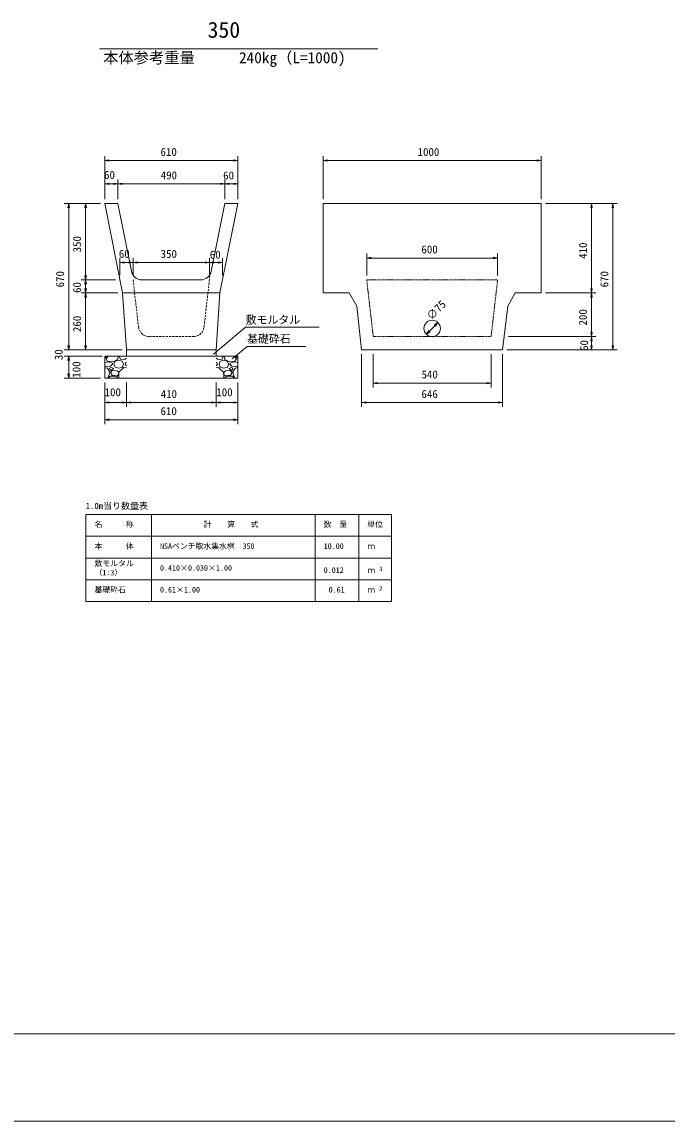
# Model space of a CAD drawing. Units: millimetres on the paper. Extents: x 0 to 841, y 0 to 594.
# Drawn here: x 489.3 to 637.1, y 0.4 to 252.1 of the extents above; entities that cross this region are included whole.
import ezdxf
from ezdxf.enums import TextEntityAlignment as Align

# ---------------------------------------------------------------- set-up
doc = ezdxf.new("R2010")
doc.units = ezdxf.units.MM
doc.linetypes.add('USER1', pattern=[0.75, 0.5, -0.25])
doc.linetypes.add('USER2', pattern=[0.375, 0.25, -0.125])
for name, color, linetype, lineweight in [('0_2', 7, 'Continuous', 18), ('D-MTR-FRAM（材料表図枠）', 2, 'Continuous', 18), ('D-STR-DIM（寸法）', 7, 'Continuous', 18), ('D-STR-HTXT（旗揚げ）', 7, 'Continuous', 18), ('D-STR-STRn（構造物）', 7, 'Continuous', 18), ('D-STR-TXT（文字）', 7, 'USER2', 18), ('D-STR（構造物外形線）', 1, 'Continuous', 18), ('D-TTL(外枠）', 2, 'Continuous', 18), ('DEFPOINTS_3', 8, 'Continuous', 18)]:
    doc.layers.add(name, color=color, linetype=linetype, lineweight=lineweight)
doc.layers.add('D-MTR-TXT(文字列）', color=7, linetype='Continuous')
doc.layers.add('D-TTL-TXT（文字）', color=7, linetype='Continuous')
doc.styles.add('ＭＳ ゴシック', font='')
doc.styles.get('ＭＳ ゴシック').set_extended_font_data('MS Gothic')

msp = doc.modelspace()

# ---------------------------------------------------------------- linework, layer by layer
at = {"layer": '0_2'}
for p, q in [((508.274, 220.4), (509.274, 220.567)), ((509.274, 220.233), (508.274, 220.4)), ((508.274, 220.4), (509.274, 220.4)), ((537.774, 220.567), (538.774, 220.4)), ((538.774, 220.4), (537.774, 220.233)), ((538.774, 220.4), (537.774, 220.4)), ((558.309, 220.4), (559.309, 220.567)), ((559.309, 220.233), (558.309, 220.4)), ((558.309, 220.4), (559.309, 220.4)), ((607.309, 220.567), (608.309, 220.4)), ((608.309, 220.4), (607.309, 220.233)), ((608.309, 220.4), (607.309, 220.4)), ((508.274, 215.058), (509.274, 215.224)), ((509.274, 214.891), (508.274, 215.058)), ((508.274, 215.058), (509.274, 215.058)), ((510.274, 215.224), (511.274, 215.058)), ((511.274, 215.058), (510.274, 214.891)), ((511.274, 215.058), (510.274, 215.058)), ((511.274, 215.058), (512.274, 215.224)), ((512.274, 214.891), (511.274, 215.058)), ((511.274, 215.058), (512.274, 215.058)), ((534.774, 215.224), (535.774, 215.058)), ((535.774, 215.058), (534.774, 214.891)), ((535.774, 215.058), (534.774, 215.058)), ((535.774, 215.058), (536.774, 215.224)), ((536.774, 214.891), (535.774, 215.058)), ((535.774, 215.058), (536.774, 215.058)), ((537.774, 215.224), (538.774, 215.058)), ((538.774, 215.058), (537.774, 214.891)), ((538.774, 215.058), (537.774, 215.058)), ((499.846, 209.558), (500.013, 210.558)), ((500.013, 210.558), (500.18, 209.558)), ((500.013, 210.558), (500.013, 209.558)), ((503.736, 209.558), (503.902, 210.558)), ((503.902, 210.558), (504.069, 209.558)), ((503.902, 210.558), (503.902, 209.558)), ((619.661, 209.558), (619.828, 210.558)), ((619.828, 210.558), (619.994, 209.558)), ((619.828, 210.558), (619.828, 209.558)), ((624.559, 209.558), (624.725, 210.558)), ((624.725, 210.558), (624.892, 209.558)), ((624.725, 210.558), (624.725, 209.558)), ((511.755, 197.052), (512.755, 197.218)), ((512.755, 196.885), (511.755, 197.052)), ((511.755, 197.052), (512.755, 197.052)), ((513.774, 197.218), (514.774, 197.052)), ((514.774, 197.052), (513.774, 196.885)), ((514.774, 197.052), (513.774, 197.052)), ((514.774, 197.052), (515.774, 197.218)), ((515.774, 196.885), (514.774, 197.052)), ((514.774, 197.052), (515.774, 197.052)), ((531.274, 197.218), (532.274, 197.052)), ((532.274, 197.052), (531.274, 196.885)), ((532.274, 197.052), (531.274, 197.052)), ((532.274, 197.052), (533.274, 197.218)), ((533.274, 196.885), (532.274, 197.052)), ((532.274, 197.052), (533.274, 197.052)), ((534.274, 197.218), (535.274, 197.052)), ((535.274, 197.052), (534.274, 196.885)), ((535.274, 197.052), (534.274, 197.052)), ((568.309, 198.071), (569.309, 198.237)), ((569.309, 197.904), (568.309, 198.071)), ((568.309, 198.071), (569.309, 198.071)), ((597.309, 198.237), (598.309, 198.071)), ((598.309, 198.071), (597.309, 197.904)), ((598.309, 198.071), (597.309, 198.071)), ((503.902, 193.058), (503.736, 194.058)), ((504.069, 194.058), (503.902, 193.058)), ((503.902, 193.058), (503.902, 194.058)), ((503.736, 192.058), (503.902, 193.058)), ((503.902, 193.058), (504.069, 192.058)), ((503.902, 193.058), (503.902, 192.058)), ((503.902, 190.058), (503.736, 191.058)), ((503.736, 189.058), (503.902, 190.058)), ((504.069, 191.058), (503.902, 190.058)), ((503.902, 190.058), (503.902, 191.058)), ((503.902, 190.058), (504.069, 189.058)), ((503.902, 190.058), (503.902, 189.058)), ((619.828, 190.058), (619.661, 191.058)), ((619.661, 189.058), (619.828, 190.058)), ((619.994, 191.058), (619.828, 190.058)), ((619.828, 190.058), (619.828, 191.058)), ((619.828, 190.058), (619.994, 189.058)), ((619.828, 190.058), (619.828, 189.058)), ((581.993, 180.597), (582.576, 181.426)), ((581.993, 180.597), (582.694, 181.309)), ((583.804, 182.673), (584.624, 183.268)), ((584.624, 183.268), (583.923, 182.556)), ((584.624, 183.268), (584.041, 182.439)), ((582.813, 181.192), (581.993, 180.597)), ((619.828, 180.058), (619.661, 181.058)), ((619.661, 179.058), (619.828, 180.058)), ((619.994, 181.058), (619.828, 180.058)), ((619.828, 180.058), (619.828, 181.058)), ((619.828, 180.058), (619.994, 179.058)), ((619.828, 180.058), (619.828, 179.058)), ((500.013, 177.058), (499.846, 178.058)), ((500.013, 177.058), (499.846, 178.058)), ((500.013, 177.058), (499.846, 178.058)), ((500.18, 178.058), (500.013, 177.058)), ((500.013, 177.058), (500.013, 178.058)), ((500.18, 178.058), (500.013, 177.058)), ((500.013, 177.058), (500.013, 178.058)), ((500.18, 178.058), (500.013, 177.058)), ((500.013, 177.058), (500.013, 178.058)), ((503.902, 177.058), (503.736, 178.058)), ((504.069, 178.058), (503.902, 177.058)), ((503.902, 177.058), (503.902, 178.058)), ((619.828, 177.058), (619.661, 178.058)), ((619.994, 178.058), (619.828, 177.058)), ((619.828, 177.058), (619.828, 178.058)), ((624.725, 177.058), (624.559, 178.058)), ((624.892, 178.058), (624.725, 177.058)), ((624.725, 177.058), (624.725, 178.058)), ((499.846, 174.558), (500.013, 175.558)), ((499.846, 174.558), (500.013, 175.558)), ((499.846, 174.558), (500.013, 175.558)), ((500.013, 175.558), (500.18, 174.558)), ((500.013, 175.558), (500.013, 174.558)), ((500.013, 175.558), (500.18, 174.558)), ((500.013, 175.558), (500.013, 174.558)), ((500.013, 175.558), (500.18, 174.558)), ((500.013, 175.558), (500.013, 174.558)), ((500.013, 170.558), (499.846, 171.558)), ((500.18, 171.558), (500.013, 170.558)), ((500.013, 170.558), (500.013, 171.558)), ((569.809, 169.421), (570.809, 169.588)), ((570.809, 169.255), (569.809, 169.421)), ((569.809, 169.421), (570.809, 169.421)), ((595.809, 169.588), (596.809, 169.421)), ((596.809, 169.421), (595.809, 169.255)), ((596.809, 169.421), (595.809, 169.421)), ((508.274, 164.946), (509.274, 165.113)), ((509.274, 164.78), (508.274, 164.946)), ((508.274, 164.946), (509.274, 164.946)), ((512.274, 165.113), (513.274, 164.946)), ((513.274, 164.946), (512.274, 164.78)), ((513.274, 164.946), (512.274, 164.946)), ((513.274, 164.946), (514.274, 165.113)), ((514.274, 164.78), (513.274, 164.946)), ((513.274, 164.946), (514.274, 164.946)), ((532.774, 165.113), (533.774, 164.946)), ((533.774, 164.946), (532.774, 164.78)), ((533.774, 164.946), (532.774, 164.946)), ((533.774, 164.946), (534.774, 165.113)), ((534.774, 164.78), (533.774, 164.946)), ((533.774, 164.946), (534.774, 164.946)), ((537.774, 165.113), (538.774, 164.946)), ((538.774, 164.946), (537.774, 164.78)), ((538.774, 164.946), (537.774, 164.946)), ((567.148, 164.946), (568.148, 165.113)), ((568.148, 164.78), (567.148, 164.946)), ((567.148, 164.946), (568.148, 164.946)), ((598.45, 165.113), (599.45, 164.946)), ((599.45, 164.946), (598.45, 164.78)), ((599.45, 164.946), (598.45, 164.946)), ((508.274, 161.028), (509.274, 161.195)), ((537.774, 161.195), (538.774, 161.028)), ((509.274, 160.862), (508.274, 161.028)), ((508.274, 161.028), (509.274, 161.028)), ((538.774, 161.028), (537.774, 160.862)), ((538.774, 161.028), (537.774, 161.028))]:
    msp.add_line(p, q, dxfattribs=at)
at = {"layer": 'D-MTR-FRAM（材料表図枠）'}
for p, q in [((503.98, 139.342), (573.98, 139.342)), ((503.98, 119.342), (503.98, 139.342)), ((518.98, 119.342), (518.98, 139.342)), ((556.48, 119.342), (556.48, 139.342)), ((566.48, 123.342), (566.48, 139.342)), ((566.48, 119.342), (566.48, 139.342)), ((573.98, 119.342), (573.98, 139.342)), ((503.98, 134.342), (573.98, 134.342)), ((503.98, 129.342), (573.98, 129.342)), ((503.98, 124.342), (573.98, 124.342)), ((503.98, 119.342), (573.98, 119.342))]:
    msp.add_line(p, q, dxfattribs=at)
at = {"layer": 'D-STR-DIM（寸法）'}
for p, q in [((508.274, 211.558), (508.274, 221.4)), ((537.774, 220.4), (509.274, 220.4)), ((538.774, 211.558), (538.774, 221.4)), ((558.309, 211.558), (558.309, 221.4)), ((559.309, 220.4), (607.309, 220.4)), ((608.309, 211.558), (608.309, 221.4)), ((508.274, 211.558), (508.274, 216.058)), ((510.274, 215.058), (509.274, 215.058)), ((511.274, 211.558), (511.274, 216.058)), ((511.274, 211.558), (511.274, 216.058)), ((534.774, 215.058), (512.274, 215.058)), ((535.774, 211.558), (535.774, 216.058)), ((535.774, 211.558), (535.774, 216.058)), ((536.774, 215.058), (537.774, 215.058)), ((538.774, 211.558), (538.774, 216.058)), ((507.274, 210.558), (499.013, 210.558)), ((500.013, 209.558), (500.013, 178.058)), ((507.274, 210.558), (502.902, 210.558)), ((503.902, 209.558), (503.902, 194.058)), ((609.309, 210.558), (625.725, 210.558)), ((609.309, 210.558), (620.828, 210.558)), ((619.828, 209.558), (619.828, 191.058)), ((624.725, 209.558), (624.725, 178.058)), ((568.309, 194.058), (568.309, 199.071)), ((598.309, 194.058), (598.309, 199.071)), ((511.755, 194.156), (511.755, 198.052)), ((513.774, 197.052), (512.755, 197.052)), ((514.774, 194.058), (514.774, 198.052)), ((514.774, 194.058), (514.774, 198.052)), ((531.274, 197.052), (515.774, 197.052)), ((532.274, 194.058), (532.274, 198.052)), ((532.274, 194.058), (532.274, 198.052)), ((534.274, 197.052), (533.274, 197.052)), ((535.274, 194.058), (535.274, 198.052)), ((569.309, 198.071), (597.309, 198.071)), ((510.774, 193.058), (502.902, 193.058)), ((510.774, 193.058), (502.902, 193.058)), ((503.902, 192.058), (503.902, 191.058)), ((511.274, 190.058), (502.902, 190.058)), ((511.274, 190.058), (502.902, 190.058)), ((503.902, 189.058), (503.902, 178.058)), ((609.309, 190.058), (620.828, 190.058)), ((609.309, 190.058), (620.828, 190.058)), ((619.828, 189.058), (619.828, 181.058)), ((582.694, 181.309), (583.923, 182.556)), ((500.013, 178.058), (500.013, 179.058)), ((500.013, 178.058), (500.013, 179.058)), ((600.809, 180.058), (620.828, 180.058)), ((600.809, 180.058), (620.828, 180.058)), ((619.828, 179.058), (619.828, 178.058)), ((512.274, 177.058), (499.013, 177.058)), ((512.274, 177.058), (499.013, 177.058)), ((512.274, 177.058), (499.013, 177.058)), ((512.274, 177.058), (502.902, 177.058)), ((600.453, 177.058), (625.725, 177.058)), ((600.453, 177.058), (620.828, 177.058)), ((507.274, 175.558), (499.013, 175.558)), ((507.274, 175.558), (499.013, 175.558)), ((507.724, 175.558), (499.013, 175.558)), ((500.013, 174.558), (500.013, 173.558)), ((500.013, 174.558), (500.013, 173.558)), ((500.013, 174.558), (500.013, 171.558)), ((567.148, 176.058), (567.148, 163.946)), ((569.809, 176.058), (569.809, 168.421)), ((596.809, 176.058), (596.809, 168.421)), ((599.45, 176.006), (599.45, 163.946)), ((507.274, 170.558), (499.013, 170.558)), ((508.274, 169.558), (508.274, 160.028)), ((508.274, 169.558), (508.274, 163.946)), ((513.274, 169.558), (513.274, 163.946)), ((513.274, 169.558), (513.274, 163.946)), ((533.774, 169.558), (533.774, 163.946)), ((533.774, 169.558), (533.774, 163.946)), ((538.774, 169.558), (538.774, 163.946)), ((538.774, 169.558), (538.774, 160.028)), ((570.809, 169.421), (595.809, 169.421)), ((512.274, 164.946), (509.274, 164.946)), ((532.774, 164.946), (514.274, 164.946)), ((534.774, 164.946), (537.774, 164.946)), ((568.148, 164.946), (598.45, 164.946)), ((537.774, 161.028), (509.274, 161.028))]:
    msp.add_line(p, q, dxfattribs=at)
at = {"layer": 'D-STR-HTXT（旗揚げ）'}
for p, q in [((507.088, 245.978), (570.871, 245.978)), ((533.219, 176.023), (540.562, 182.192)), ((557.417, 182.192), (540.562, 182.192)), ((537.458, 174.945), (540.897, 177.828)), ((554.371, 177.828), (540.897, 177.828))]:
    msp.add_line(p, q, dxfattribs=at)
at = {"layer": 'D-STR-STRn（構造物）', "linetype": 'USER1'}
for p, q in [((531.03, 182.271), (532.426, 194.372)), ((514.774, 193.058), (516.02, 182.26)), ((518.502, 180.058), (528.546, 180.058))]:
    msp.add_line(p, q, dxfattribs=at)
at = {"layer": 'D-STR-STRn（構造物）'}
for p, q in [((513.274, 177.058), (513.274, 175.558)), ((533.774, 177.058), (533.774, 175.558)), ((513.274, 175.558), (508.274, 175.558)), ((508.274, 175.558), (508.274, 170.558)), ((508.274, 175.123), (508.837, 175.558)), ((509.037, 174.25), (508.274, 174.169)), ((508.583, 175.005), (509.08, 175.558)), ((508.943, 174.403), (508.593, 175.003)), ((510.18, 174.316), (508.93, 174.416)), ((510.031, 174.008), (509.031, 174.258)), ((510.083, 173.756), (509.633, 173.256)), ((510.083, 173.752), (510.033, 174.002)), ((511.235, 174.852), (510.185, 174.302)), ((510.329, 173.757), (510.629, 173.057)), ((510.382, 173.755), (510.682, 174.455)), ((510.683, 174.455), (511.483, 174.705)), ((511.435, 175.555), (511.235, 174.855)), ((511.481, 174.705), (512.281, 174.405)), ((511.605, 175.558), (511.875, 174.917)), ((511.88, 174.903), (512.93, 174.853)), ((512.284, 174.404), (512.584, 173.754)), ((512.331, 173.058), (512.581, 173.758)), ((513.274, 173.398), (512.931, 173.772)), ((512.932, 173.757), (513.082, 174.157)), ((512.933, 174.859), (513.274, 175.123)), ((513.274, 174.169), (513.087, 174.15)), ((533.774, 175.558), (513.274, 175.558)), ((533.774, 175.558), (538.774, 175.558)), ((534.115, 174.859), (533.774, 175.123)), ((533.774, 174.169), (533.961, 174.15)), ((533.774, 173.398), (534.117, 173.772)), ((534.117, 173.757), (533.967, 174.157)), ((535.168, 174.903), (534.118, 174.853)), ((534.765, 174.404), (534.465, 173.754)), ((534.717, 173.058), (534.467, 173.758)), ((535.567, 174.705), (534.767, 174.405)), ((535.443, 175.558), (535.174, 174.917)), ((536.365, 174.455), (535.565, 174.705)), ((535.614, 175.555), (535.814, 174.855)), ((535.813, 174.852), (536.863, 174.302)), ((536.667, 173.755), (536.367, 174.455)), ((536.72, 173.757), (536.42, 173.057)), ((536.869, 174.316), (538.119, 174.416)), ((536.965, 173.752), (537.015, 174.002)), ((536.966, 173.756), (537.416, 173.256)), ((537.017, 174.008), (538.017, 174.258)), ((538.466, 175.005), (537.969, 175.558)), ((538.011, 174.25), (538.774, 174.169)), ((538.106, 174.403), (538.456, 175.003)), ((538.774, 175.123), (538.211, 175.558)), ((538.774, 175.558), (538.774, 170.558)), ((508.481, 173.172), (508.274, 173.398)), ((508.884, 172.85), (508.274, 172.901)), ((509.629, 173.258), (508.479, 173.158)), ((509.444, 171.958), (508.894, 172.858)), ((509.033, 170.704), (509.433, 171.954)), ((509.381, 172.805), (509.581, 172.305)), ((509.732, 172.953), (509.382, 172.803)), ((509.581, 172.307), (510.331, 172.757)), ((509.581, 171.857), (509.981, 171.257)), ((510.083, 172.355), (509.583, 171.855)), ((510.335, 172.756), (509.735, 172.956)), ((509.984, 171.253), (511.234, 171.103)), ((511.089, 172.208), (510.089, 172.358)), ((510.629, 173.052), (511.479, 172.802)), ((511.493, 171.845), (511.093, 172.195)), ((511.234, 171.106), (511.484, 171.556)), ((511.531, 171.908), (511.481, 170.858)), ((511.483, 171.556), (511.483, 171.856)), ((511.486, 172.802), (512.336, 173.052)), ((512.684, 172.955), (511.534, 171.905)), ((513.274, 172.901), (512.684, 172.95)), ((533.774, 172.901), (534.364, 172.95)), ((534.364, 172.955), (535.514, 171.905)), ((535.563, 172.802), (534.713, 173.052)), ((535.518, 171.908), (535.568, 170.858)), ((535.555, 171.845), (535.955, 172.195)), ((535.814, 171.106), (535.564, 171.556)), ((535.565, 171.556), (535.565, 171.856)), ((536.419, 173.052), (535.569, 172.802)), ((537.064, 171.253), (535.814, 171.103)), ((535.96, 172.208), (536.96, 172.358)), ((536.714, 172.756), (537.314, 172.956)), ((537.467, 172.307), (536.717, 172.757)), ((536.966, 172.355), (537.466, 171.855)), ((537.467, 171.857), (537.067, 171.257)), ((537.316, 172.953), (537.666, 172.803)), ((537.419, 173.258), (538.569, 173.158)), ((537.667, 172.805), (537.467, 172.305)), ((537.605, 171.958), (538.155, 172.858)), ((538.015, 170.704), (537.615, 171.954)), ((538.164, 172.85), (538.774, 172.901)), ((538.567, 173.172), (538.774, 173.398)), ((508.274, 170.558), (538.774, 170.558)), ((508.837, 170.558), (509.033, 170.709)), ((509.08, 170.558), (509.483, 171.006)), ((509.483, 171.006), (510.783, 171.006)), ((510.781, 171.017), (511.431, 170.567)), ((511.475, 170.867), (511.605, 170.558)), ((535.574, 170.867), (535.443, 170.558)), ((536.267, 171.017), (535.617, 170.567)), ((537.565, 171.006), (536.265, 171.006)), ((537.969, 170.558), (537.566, 171.006)), ((538.211, 170.558), (538.015, 170.709))]:
    msp.add_line(p, q, dxfattribs=at)
at = {"layer": 'D-STR-STRn（構造物）', "linetype": 'USER1'}
for centre, start, end in [((518.502, 182.558), 186.58177, 270), ((528.546, 182.558), 270, 353.41836)]:
    msp.add_arc(centre, 2.5, start, end, dxfattribs=at)
at = {"layer": 'D-STR-TXT（文字）'}
for p, q in [((568.309, 193.058), (598.309, 193.058)), ((568.309, 193.058), (569.809, 180.058)), ((596.809, 180.058), (598.309, 193.058)), ((569.809, 180.058), (596.809, 180.058))]:
    msp.add_line(p, q, dxfattribs=at)
at = {"layer": 'D-STR（構造物外形線）'}
for p, q in [((508.274, 210.558), (512.374, 190.058)), ((508.274, 210.558), (511.274, 210.558)), ((511.274, 210.558), (514.372, 195.067)), ((532.676, 195.067), (535.774, 210.558)), ((534.674, 190.058), (538.774, 210.558)), ((535.774, 210.558), (538.774, 210.558)), ((558.309, 210.558), (608.309, 210.558)), ((558.309, 190.058), (558.309, 210.558)), ((608.309, 190.058), (608.309, 210.558)), ((516.824, 193.058), (530.225, 193.058)), ((512.374, 190.058), (513.274, 177.058)), ((512.374, 190.058), (534.674, 190.058)), ((533.774, 177.058), (534.674, 190.058)), ((558.309, 190.058), (564.309, 190.058)), ((564.309, 190.058), (566.016, 187.058)), ((600.632, 187.058), (602.309, 190.058)), ((602.309, 190.058), (608.309, 190.058)), ((566.016, 187.058), (567.148, 177.058)), ((599.456, 177.058), (600.632, 187.058)), ((513.274, 177.058), (533.774, 177.058)), ((567.148, 177.058), (599.456, 177.058))]:
    msp.add_line(p, q, dxfattribs=at)
msp.add_circle((583.309, 181.933), 1.875, dxfattribs=at)
for centre, start, end in [((516.824, 195.558), 191.31016, 270), ((530.225, 195.558), 270, 348.68984)]:
    msp.add_arc(centre, 2.5, start, end, dxfattribs=at)
at = {"layer": 'D-TTL(外枠）'}
msp.add_line((818.404, 20.352), (23.404, 20.352), dxfattribs=at)
at = {"layer": 'DEFPOINTS_3'}
msp.add_line((0.404, 0.352), (841.404, 0.352), dxfattribs=at)

# ---------------------------------------------------------------- texts
at = {"layer": 'D-MTR-TXT(文字列）', "style": 'ＭＳ ゴシック'}
for s, height, p in [('本体参考重量', 2.566, (507.919, 241.911)), ('240kg（L=1000)', 2.566, (539.038, 241.911)), ('名\u3000\u3000\u3000称', 1.283, (505.941, 136.044)), ('計\u3000\u3000算\u3000\u3000式', 1.283, (530.945, 136.044)), ('数\u3000量', 1.283, (558.441, 136.044)), ('単位', 1.283, (568.441, 136.044)), ('本\u3000\u3000\u3000体', 1.283, (505.941, 131.044)), ('NSAベンチ取水集水桝\u3000350', 1.283, (520.941, 131.044)), ('10.00', 1.283, (558.454, 131.044)), ('ｍ', 1.283, (568.441, 131.044)), ('敷モルタル', 1.283, (505.941, 127.094)), ('（1:3）', 1.283, (505.941, 124.983)), ('0.410×0.030×1.00', 1.283, (520.941, 126.044)), ('0.012', 1.283, (558.454, 125.544)), ('ｍ', 1.283, (568.441, 125.544)), ('3', 1.026, (571.142, 126.046)), ('基礎砕石', 1.283, (505.941, 121.044)), ('0.61×1.00', 1.283, (520.941, 121.044)), ('0.61', 1.283, (559.591, 121.044)), ('ｍ', 1.283, (568.441, 121.044)), ('2', 1.026, (571.142, 121.546))]:
    msp.add_text(s, height=height, dxfattribs=at).set_placement(p, align=Align.BOTTOM_LEFT)
at = {"layer": 'D-STR-DIM（寸法）', "style": 'ＭＳ ゴシック'}
for s, p in [('610', (521.062, 220.9)), ('1000', (579.965, 220.9)), ('60', (508.124, 215.649)), ('490', (521.1, 215.558)), ('60', (535.405, 215.532)), ('60', (511.509, 197.564)), ('350', (521.081, 197.552)), ('60', (532.351, 197.384)), ('600', (580.847, 198.571)), ('540', (580.866, 169.921)), ('100', (508.242, 165.86)), ('410', (521.1, 165.446)), ('100', (533.844, 165.86)), ('646', (580.862, 165.446)), ('610', (521.062, 161.528))]:
    msp.add_text(s, height=1.833, dxfattribs=at).set_placement(p, align=Align.BOTTOM_LEFT)
for s, rotation, p in [('350', 90, (503.402, 199.365)), ('410', 90, (619.328, 197.884)), ('670', 90, (499.513, 191.346)), ('670', 90, (624.225, 191.346)), ('60', 90, (503.386, 190.066)), ('∅75', 45.428, (583.545, 183.352)), ('260', 90, (503.402, 181.108)), ('200', 90, (619.328, 182.608)), ('60', 90, (619.604, 176.783)), ('30', 90, (499.184, 174.677)), ('30', 90, (499.184, 174.677)), ('100', 90, (503.248, 170.649))]:
    msp.add_text(s, height=1.833, rotation=rotation, dxfattribs=at).set_placement(p, align=Align.BOTTOM_LEFT)
at = {"layer": 'D-STR-TXT（文字）', "style": 'ＭＳ ゴシック'}
for s, height, p in [('敷モルタル', 1.833, (540.562, 182.445)), ('基礎砕石', 1.833, (540.897, 178.081)), ('1.0m当り数量表', 1.466, (503.925, 140.105))]:
    msp.add_text(s, height=height, dxfattribs=at).set_placement(p, align=Align.BOTTOM_LEFT)
at = {"layer": 'D-TTL-TXT（文字）', "style": 'ＭＳ ゴシック'}
msp.add_text('350', height=3.666, dxfattribs=at).set_placement((531.836, 247.426), align=Align.BOTTOM_LEFT)

doc.saveas('drawing.dxf')
